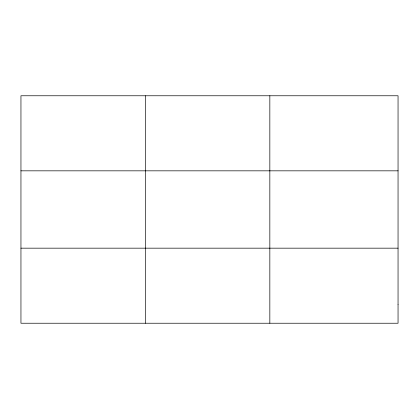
<?xml version="1.0" encoding="UTF-8"?>
<svg xmlns="http://www.w3.org/2000/svg" width="419" height="419" viewBox="0 0 419 419"><rect width="100%" height="100%" fill="white"/><g stroke="black" fill="none" stroke-linecap="round" stroke-linejoin="round"><path stroke-width="0.63" d="M145.393 95.768L145.393 323.232M269.836 95.768L269.836 323.232M20.95 170.832L398.05 170.832M20.95 248.168L398.05 248.168M398.05 304.466L398.05 323.232L20.95 323.232L20.95 95.768L398.05 95.768L398.05 304.466"/></g></svg>
